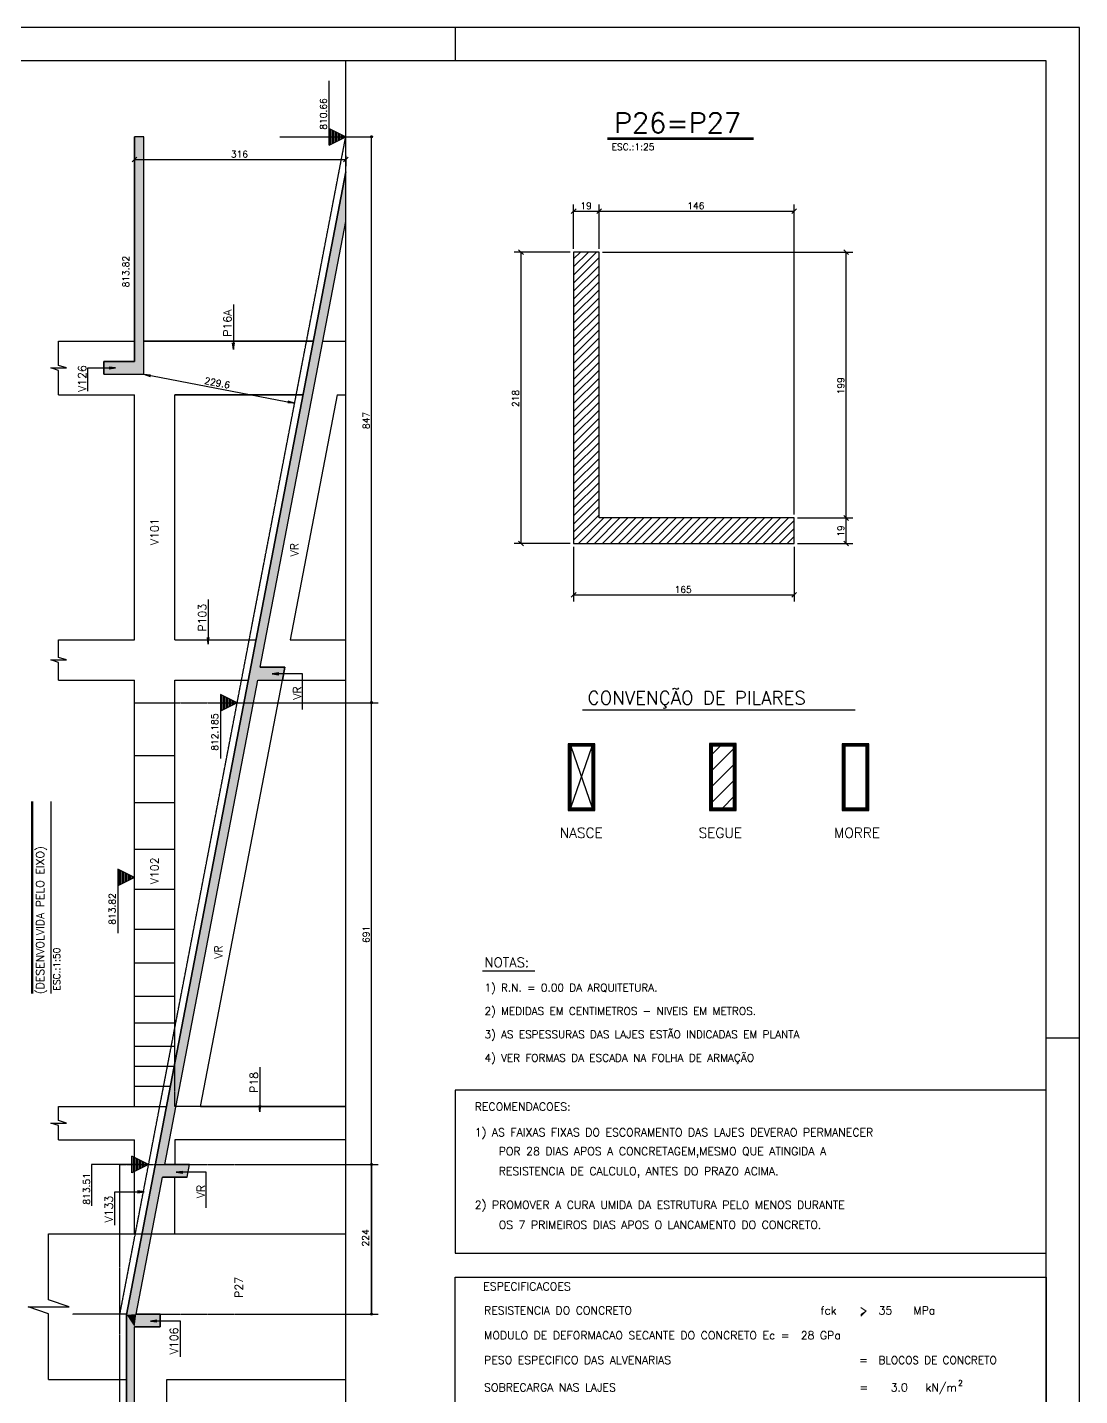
# Model space of a CAD drawing. Extents: x 880 to 7065, y 666 to 4166.
# Drawn here: x 5490 to 7065, y 2118 to 4166 of the extents above; entities that cross this region are included whole.
import ezdxf

# ---------------------------------------------------------------- set-up
doc = ezdxf.new("R2010")
doc.units = 0
doc.header["$MEASUREMENT"] = 0
doc.linetypes.add('ESTILO_TQS_0005', pattern=[0.4, 0.3, -0.1])
for name, color, linetype in [('1', 1, 'CONTINUOUS'), ('2', 2, 'CONTINUOUS'), ('3', 3, 'CONTINUOUS'), ('6', 6, 'CONTINUOUS'), ('7', 7, 'CONTINUOUS'), ('8', 8, 'CONTINUOUS'), ('9', 9, 'CONTINUOUS')]:
    doc.layers.add(name, color=color, linetype=linetype)
doc.styles.get("Standard").update_dxf_attribs({"font": 'ROMANS.SHX'})

msp = doc.modelspace()

# ---------------------------------------------------------------- linework, layer by layer
at = {"layer": '1', "linetype": 'Continuous'}
for p, q in [((6339.296887, 3093.814448), (6299.164746, 3093.814448)), ((6299.164746, 3093.814448), (6299.164746, 2993.992976)), ((6301.19569, 3093.814448), (6301.19569, 2993.992976)), ((6303.228161, 3093.814448), (6303.228161, 2993.992976)), ((6335.231945, 2993.992976), (6335.231945, 3093.814448)), ((6337.264416, 2993.992976), (6337.264416, 3093.814448)), ((6339.296887, 2993.992976), (6339.296887, 3093.814448)), ((6550.910351, 3094.068507), (6510.77821, 3094.068507)), ((6510.77821, 3094.068507), (6510.77821, 2993.992976)), ((6510.77821, 3074.256495), (6530.590222, 3094.068507)), ((6512.809155, 3094.068507), (6512.809155, 2993.992976)), ((6514.841625, 3094.068507), (6514.841625, 2993.992976)), ((6546.84541, 2993.992976), (6546.84541, 3094.068507)), ((6548.87788, 2993.992976), (6548.87788, 3094.068507)), ((6550.910351, 2993.992976), (6550.910351, 3094.068507)), ((6749.396679, 3093.814448), (6709.264538, 3093.814448)), ((6709.264538, 3093.814448), (6709.264538, 2993.992976)), ((6711.297009, 3093.814448), (6711.297009, 2993.992976)), ((6713.329479, 3093.814448), (6713.329479, 2993.992976)), ((6745.333264, 2993.992976), (6745.333264, 3093.814448)), ((6747.364208, 2993.992976), (6747.364208, 3093.814448)), ((6749.396679, 2993.992976), (6749.396679, 3093.814448)), ((6339.296887, 3091.78274), (6299.164746, 3091.78274)), ((6339.296887, 3090.005091), (6299.164746, 3090.005091)), ((6303.228161, 2997.802333), (6335.231945, 3090.005091)), ((6303.228161, 3090.005091), (6335.231945, 2997.802333)), ((6550.910351, 3092.036799), (6510.77821, 3092.036799)), ((6550.910351, 3090.258387), (6510.77821, 3050.127009)), ((6550.910351, 3090.004329), (6510.77821, 3090.004329)), ((6749.396679, 3091.78274), (6709.264538, 3091.78274)), ((6749.396679, 3090.005091), (6709.264538, 3090.005091)), ((6510.77821, 3026.250819), (6550.910351, 3066.128901)), ((6550.910351, 3042.252711), (6510.77821, 3002.12057)), ((6526.780102, 2993.992976), (6550.910351, 3018.122462)), ((6299.164746, 2997.802333), (6339.296887, 2997.802333)), ((6299.164746, 2995.770625), (6339.296887, 2995.770625)), ((6299.164746, 2993.992976), (6339.296887, 2993.992976)), ((6510.77821, 2998.056392), (6550.910351, 2998.056392)), ((6510.77821, 2996.024684), (6550.910351, 2996.024684)), ((6510.77821, 2993.992976), (6550.910351, 2993.992976)), ((6709.264538, 2997.802333), (6749.396679, 2997.802333)), ((6709.264538, 2995.770625), (6749.396679, 2995.770625)), ((6709.264538, 2993.992976), (6749.396679, 2993.992976)), ((7064.708681, 2653.259339), (7014.456659, 2653.259339))]:
    msp.add_line(p, q, dxfattribs=at)
for points in [[(880.474357, 665.886032), (7064.708681, 665.886032), (7064.708681, 4165.886032), (880.474357, 4165.886032), (880.474357, 665.886032)], [(6130.224573, 2331.294051), (7014.713088, 2331.294051), (7014.713088, 2575.353036), (6130.224573, 2575.353036), (6130.224573, 2331.294051)], [(6130.224573, 2295.371755), (7014.713088, 2295.371755), (7014.713088, 2065.333663), (6130.224573, 2065.333663), (6130.224573, 2295.371755)]]:
    msp.add_lwpolyline(points, dxfattribs=at)
at = {"layer": '2', "linetype": 'Continuous'}
for p, q in [((5647.168152, 3964.451725), (5654.23922, 3971.522793)), ((5963.168152, 3964.451725), (5970.23922, 3971.522793)), ((6304.074412, 3887.376052), (6311.14548, 3894.44712)), ((6342.074412, 3887.376052), (6349.14548, 3894.44712)), ((6342.074412, 3887.376052), (6349.14548, 3894.44712)), ((6634.074412, 3887.376052), (6641.14548, 3894.44712)), ((6232.378563, 3826.084709), (6225.307495, 3833.155777)), ((6307.609946, 3829.620243), (6307.609946, 3829.620243)), ((6307.609946, 3829.620243), (6307.609946, 3829.620243)), ((6345.609946, 3829.620243), (6345.609946, 3829.620243)), ((6345.609946, 3829.620243), (6345.609946, 3829.620243)), ((6345.609946, 3829.620243), (6345.609946, 3829.620243)), ((6718.997684, 3826.084709), (6711.926616, 3833.155777)), ((5664.703686, 3646.634869), (5674.686533, 3646.049408)), ((5664.703686, 3646.634869), (5674.194847, 3643.485606)), ((5890.153197, 3603.398183), (5880.662036, 3606.547446)), ((5890.153197, 3603.398183), (5880.17035, 3603.983644)), ((6637.609946, 3431.620243), (6637.609946, 3431.620243)), ((6637.609946, 3431.620243), (6637.609946, 3431.620243)), ((6637.609946, 3431.620243), (6637.609946, 3431.620243)), ((6718.997684, 3428.084709), (6711.926616, 3435.155777)), ((6718.997684, 3428.084709), (6711.926616, 3435.155777)), ((6232.378563, 3390.084709), (6225.307495, 3397.155777)), ((6307.609946, 3393.620243), (6307.609946, 3393.620243)), ((6307.609946, 3393.620243), (6307.609946, 3393.620243)), ((6637.609946, 3393.620243), (6637.609946, 3393.620243)), ((6637.609946, 3393.620243), (6637.609946, 3393.620243)), ((6718.997684, 3390.084709), (6711.926616, 3397.155777)), ((6304.074412, 3312.924418), (6311.14548, 3319.995486)), ((6634.074412, 3312.924418), (6641.14548, 3319.995486))]:
    msp.add_line(p, q, dxfattribs=at)
for centre, radius in [((6005.185847, 4002.134879), 1.665), ((6005.185847, 4002.134879), 0.83), ((6005.185847, 3155.134879), 1.665), ((6005.185847, 3155.134879), 1.665), ((6005.185847, 3155.134879), 0.83), ((6005.185847, 3155.134879), 0.83), ((6005.185847, 2464.134879), 1.665), ((6005.185847, 2464.134879), 1.665), ((6005.185847, 2464.134879), 0.83), ((6005.185847, 2464.134879), 0.83), ((6005.185847, 2240.064595), 1.665), ((6005.185847, 2240.064595), 0.83)]:
    msp.add_circle(centre, radius, dxfattribs=at)
at = {"layer": '3', "linetype": 'Continuous'}
for p, q in [((6130.224573, 4165.886032), (6130.224573, 4115.886532)), ((6130.224573, 4165.886032), (6130.224573, 4115.886532)), ((6130.224573, 4165.886032), (6130.224573, 4115.886532)), ((6130.224573, 4165.886032), (6130.224573, 4115.886532)), ((5941.703674, 3989.634879), (5941.703674, 4085.634859)), ((5941.703674, 4014.634903), (5966.703686, 4002.134879)), ((5941.703674, 3989.634879), (5966.703686, 4002.134879)), ((5943.933293, 3990.749629), (5943.933293, 4013.520105)), ((5946.162841, 3991.864426), (5946.162841, 4012.405308)), ((5948.392436, 3992.979176), (5948.392436, 4011.29051)), ((5950.621983, 3994.093974), (5950.621983, 4010.17576)), ((5952.851578, 3995.208771), (5952.851531, 4009.060962)), ((5955.081126, 3996.323521), (5955.081126, 4007.946165)), ((5957.310685, 3997.438319), (5957.310733, 4006.831367)), ((5959.540281, 3998.553117), (5959.54034, 4005.71657)), ((5961.769888, 3999.667914), (5961.769888, 4004.601772)), ((5963.999435, 4000.782736), (5963.999435, 4003.487022)), ((6307.609946, 3795.259553), (6341.970637, 3829.620243)), ((6307.609946, 3807.280368), (6329.949822, 3829.620243)), ((6307.609946, 3819.301183), (6317.929006, 3829.620243)), ((6307.609946, 3783.238738), (6345.609946, 3821.238738)), ((6307.609946, 3771.217922), (6345.609946, 3809.217922)), ((6307.609946, 3759.197107), (6345.609946, 3797.197107)), ((6307.609946, 3747.176292), (6345.609946, 3785.176292)), ((6307.609946, 3735.155476), (6345.609946, 3773.155476)), ((6307.609946, 3723.134661), (6345.609946, 3761.134661)), ((6307.609946, 3711.113846), (6345.609946, 3749.113846)), ((6307.609946, 3699.093031), (6345.609946, 3737.093031)), ((6307.609946, 3687.072215), (6345.609946, 3725.072215)), ((6307.609946, 3675.0514), (6345.609946, 3713.0514)), ((5537.040329, 3696.134869), (5650.703686, 3696.134869)), ((5932.37439, 3696.134869), (5966.703686, 3696.134869)), ((6307.609946, 3663.030585), (6345.609946, 3701.030585)), ((6307.609946, 3651.009769), (6345.609946, 3689.009769)), ((6307.609946, 3638.988954), (6345.609946, 3676.988954)), ((6307.609946, 3626.968139), (6345.609946, 3664.968139)), ((6307.609946, 3614.947324), (6345.609946, 3652.947324)), ((6307.609946, 3602.926508), (6345.609946, 3640.926508)), ((6307.609946, 3590.905693), (6345.609946, 3628.905693)), ((5537.040329, 3616.134869), (5650.703686, 3616.134869)), ((5650.703686, 3249.134869), (5650.703686, 3616.134869)), ((5710.703686, 3249.134869), (5710.703686, 3616.134869)), ((5953.689432, 3616.134869), (5883.308817, 3249.134842)), ((5953.689432, 3616.134869), (5966.703686, 3616.134869)), ((6307.609946, 3578.884878), (6345.609946, 3616.884878)), ((6307.609946, 3566.864062), (6345.609946, 3604.864062)), ((6307.609946, 3554.843247), (6345.609946, 3592.843247)), ((6307.609946, 3542.822432), (6345.609946, 3580.822432)), ((6307.609946, 3530.801617), (6345.609946, 3568.801617)), ((6307.609946, 3518.780801), (6345.609946, 3556.780801)), ((6307.609946, 3506.759986), (6345.609946, 3544.759986)), ((6307.609946, 3494.739171), (6345.609946, 3532.739171)), ((6307.609946, 3482.718356), (6345.609946, 3520.718356)), ((6307.609946, 3470.69754), (6345.609946, 3508.69754)), ((6307.609946, 3458.676725), (6345.609946, 3496.676725)), ((6307.609946, 3446.65591), (6345.609946, 3484.65591)), ((6307.609946, 3434.635094), (6345.609946, 3472.635094)), ((6307.609946, 3422.614279), (6345.609946, 3460.614279)), ((6307.609946, 3410.593464), (6345.609946, 3448.593464)), ((6307.609946, 3398.572649), (6345.609946, 3436.572649)), ((6314.678356, 3393.620243), (6352.678356, 3431.620243)), ((6326.699172, 3393.620243), (6364.699172, 3431.620243)), ((6338.719987, 3393.620243), (6376.719987, 3431.620243)), ((6350.740802, 3393.620243), (6388.740802, 3431.620243)), ((6362.761618, 3393.620243), (6400.761618, 3431.620243)), ((6374.782433, 3393.620243), (6412.782433, 3431.620243)), ((6386.803248, 3393.620243), (6424.803248, 3431.620243)), ((6398.824063, 3393.620243), (6436.824063, 3431.620243)), ((6410.844879, 3393.620243), (6448.844879, 3431.620243)), ((6422.865694, 3393.620243), (6460.865694, 3431.620243)), ((6434.886509, 3393.620243), (6472.886509, 3431.620243)), ((6446.907324, 3393.620243), (6484.907324, 3431.620243)), ((6458.92814, 3393.620243), (6496.92814, 3431.620243)), ((6470.948955, 3393.620243), (6508.948955, 3431.620243)), ((6482.96977, 3393.620243), (6520.96977, 3431.620243)), ((6494.990586, 3393.620243), (6532.990586, 3431.620243)), ((6507.011401, 3393.620243), (6545.011401, 3431.620243)), ((6519.032216, 3393.620243), (6557.032216, 3431.620243)), ((6531.053031, 3393.620243), (6569.053031, 3431.620243)), ((6543.073847, 3393.620243), (6581.073847, 3431.620243)), ((6555.094662, 3393.620243), (6593.094662, 3431.620243)), ((6567.115477, 3393.620243), (6605.115477, 3431.620243)), ((6579.136293, 3393.620243), (6617.136293, 3431.620243)), ((6591.157108, 3393.620243), (6629.157108, 3431.620243)), ((6603.177923, 3393.620243), (6637.609946, 3428.052267)), ((6615.198738, 3393.620243), (6637.609946, 3416.031451)), ((6627.219554, 3393.620243), (6637.609946, 3404.010636)), ((5537.040329, 3249.134869), (5650.703686, 3249.134869)), ((5710.703686, 3249.134869), (5832.399001, 3249.134869)), ((5883.308822, 3249.134865), (5966.703686, 3249.134865)), ((5537.040329, 3189.134869), (5650.703686, 3189.134869)), ((5650.703686, 2551.0645), (5650.703686, 3189.134869)), ((5710.703686, 2615.651102), (5710.703686, 3189.134869)), ((5710.703686, 3189.134869), (5820.891059, 3189.134869)), ((5749.438187, 2551.064359), (5871.802482, 3189.134876)), ((5871.802537, 3189.134865), (5966.703686, 3189.134865)), ((5779.18864, 3167.634879), (5779.18864, 3071.634899)), ((5804.188652, 3155.134879), (5779.18864, 3167.634879)), ((5804.188652, 3155.134879), (5779.18864, 3142.634855)), ((5781.418259, 3143.749653), (5781.418259, 3166.520129)), ((5783.647806, 3144.86445), (5783.647806, 3165.405331)), ((5785.877401, 3145.979248), (5785.877401, 3164.290581)), ((5788.106949, 3147.093998), (5788.106949, 3163.175784)), ((5790.336496, 3148.208795), (5790.336544, 3162.060986)), ((5792.566092, 3149.323593), (5792.566092, 3160.946236)), ((5794.795699, 3150.43839), (5794.795651, 3159.831439)), ((5797.025306, 3151.553188), (5797.025246, 3158.716641)), ((5799.254853, 3152.667986), (5799.254853, 3157.601844)), ((5801.484401, 3153.782736), (5801.484401, 3156.487022)), ((5525.862258, 2719.904861), (5525.862258, 3007.2898)), ((5625.703674, 2906.107426), (5625.703674, 2810.107446)), ((5650.703686, 2893.607426), (5625.703674, 2906.107426)), ((5650.703686, 2893.607426), (5625.703674, 2881.107402)), ((5627.933293, 2882.2222), (5627.933293, 2904.992676)), ((5630.162841, 2883.336998), (5630.162841, 2903.877879)), ((5632.392436, 2884.451795), (5632.392436, 2902.763129)), ((5634.621983, 2885.566545), (5634.621983, 2901.648331)), ((5636.851531, 2886.681343), (5636.851578, 2900.533534)), ((5639.081126, 2887.79614), (5639.081126, 2899.418784)), ((5641.310733, 2888.910938), (5641.310685, 2898.303986)), ((5643.54034, 2890.025736), (5643.540281, 2897.189189)), ((5645.769888, 2891.140533), (5645.769888, 2896.074391)), ((5647.999435, 2892.255283), (5647.999435, 2894.95957)), ((6171.383883, 2753.740968), (6249.693441, 2753.740968)), ((5537.040329, 2551.0645), (5650.703686, 2551.0645)), ((5537.040329, 2501.0645), (5650.703686, 2501.0645)), ((5650.703686, 2360.0645), (5650.703686, 2501.0645)), ((5656.657798, 2464.134879), (5586.419449, 2464.134879)), ((5586.419449, 2464.134879), (5586.419449, 2402.433638)), ((5671.674247, 2464.134879), (5646.674235, 2476.634879)), ((5646.674235, 2451.634855), (5646.674235, 2476.634879)), ((5671.674247, 2464.134879), (5646.674235, 2451.634855)), ((5648.903854, 2452.749653), (5648.903854, 2475.520129)), ((5651.133402, 2453.86445), (5651.133402, 2474.405331)), ((5653.362997, 2454.979248), (5653.362997, 2473.290581)), ((5655.592544, 2456.093998), (5655.592544, 2472.175784)), ((5657.822092, 2457.208795), (5657.822139, 2471.060986)), ((5660.051687, 2458.323593), (5660.051687, 2469.946236)), ((5662.281294, 2459.43839), (5662.281246, 2468.831439)), ((5664.510901, 2460.553188), (5664.510841, 2467.716641)), ((5666.740449, 2461.667986), (5666.740449, 2466.601844)), ((5668.969996, 2462.782736), (5668.969996, 2465.487022)), ((5710.703686, 2360.0645), (5710.703686, 2445.134879)), ((5522.037458, 2360.0645), (5966.703686, 2360.0645)), ((6737.471617, 2237.048561), (6743.431214, 2243.236509)), ((5522.037458, 2142.0645), (5638.703686, 2142.0645)), ((5698.703686, 1891.0645), (5698.703686, 2142.0645)), ((5698.703686, 2142.0645), (5966.703686, 2142.0645))]:
    msp.add_line(p, q, dxfattribs=at)
for points in [[(5664.703686, 3696.134869), (5918.120591, 3696.134869), (5664.703686, 3696.134869), (5918.120591, 3696.134869), (5664.703686, 3696.134869)], [(5710.703686, 3616.134869), (5902.778919, 3616.134869), (5710.703686, 3616.134869)], [(5749.232793, 2551.064455), (5966.703686, 2551.0645), (5749.232793, 2551.064455), (5966.703686, 2551.0645)], [(5966.703686, 2501.0645), (5710.703686, 2501.0645), (5710.703686, 2464.134879)]]:
    msp.add_lwpolyline(points, dxfattribs=at)
at = {"layer": '6', "linetype": 'Continuous'}
for p, q in [((5966.703686, 1863.0645), (5966.703686, 4115.886532)), ((5650.703686, 3665.634869), (5650.703686, 4002.134879)), ((5664.703686, 3665.634869), (5664.703686, 4002.134879)), ((6358.405642, 4000.565417), (6576.670881, 4000.565417)), ((6358.405642, 3998.767377), (6576.670881, 3998.767377)), ((5638.703686, 2239.114379), (5966.703686, 3949.475481)), ((5838.790227, 3208.13522), (5966.703686, 3875.143993)), ((5838.790297, 3208.135305), (5966.703686, 3875.146143)), ((5604.703686, 3646.634869), (5604.703686, 3665.634869)), ((5604.703686, 3665.634869), (5650.703686, 3665.634869)), ((5664.703686, 3646.634869), (5664.703686, 3665.634869)), ((5604.703686, 3646.634869), (5664.703686, 3646.634869)), ((5838.791656, 3208.135045), (5875.446258, 3208.135102)), ((5695.912877, 2464.134879), (5835.147894, 3189.134869)), ((5835.147894, 3189.134869), (5871.802537, 3189.134865)), ((6320.909956, 3144.65481), (6728.863311, 3144.65481)), ((5496.783818, 2720.112035), (5496.783818, 3007.496974)), ((5498.581857, 2720.112035), (5498.581857, 3007.496974)), ((5729.123836, 2445.13486), (5732.767502, 2464.134813)), ((5653.14104, 2240.064595), (5692.468151, 2445.134854)), ((5729.123737, 2445.134879), (5692.46802, 2445.134879)), ((5638.703686, 1882.0645), (5638.703686, 2239.114379)), ((5653.141031, 2240.064595), (5688.703686, 2240.064595)), ((5688.703686, 2240.064595), (5688.703686, 2221.064595)), ((5650.703686, 1891.0645), (5650.703686, 2221.064595)), ((5688.703686, 2221.064595), (5650.703686, 2221.064595))]:
    msp.add_line(p, q, dxfattribs=at)
for points in [[(1030.476824, 715.887607), (7014.713088, 715.887607), (7014.713088, 4115.886532), (1030.476824, 4115.886532), (1030.476824, 715.887607)], [(5871.802537, 3189.134865), (5875.446258, 3208.135102), (5871.802537, 3189.134865)], [(5695.91288, 2464.134879), (5732.568393, 2464.134879), (5695.912877, 2464.134879)]]:
    msp.add_lwpolyline(points, dxfattribs=at)
at = {"layer": '7', "linetype": 'Continuous'}
msp.add_lwpolyline([(6307.609946, 3393.620243), (6637.609946, 3393.620243), (6637.609946, 3431.620243), (6345.609946, 3431.620243), (6345.609946, 3829.620243), (6307.609946, 3829.620243), (6307.609946, 3393.620243)], dxfattribs=at)
at = {"layer": '8', "linetype": 'Continuous'}
for points in [[(5650.703686, 4002.134879), (5650.703686, 3665.634869), (5604.703686, 3665.634869), (5604.703686, 3646.634869), (5664.703686, 3646.634869), (5664.703686, 4002.134879), (5650.703686, 4002.134879)], [(5966.703686, 3949.475481), (5638.703686, 2239.114379), (5638.703686, 1882.0645), (5638.703686, 1863.0645), (5966.703686, 1863.0645), (5966.703686, 1891.0645), (5650.703686, 1891.0645), (5650.703686, 2221.064595), (5688.703686, 2221.064595), (5688.703686, 2240.064595), (5653.14104, 2240.064595), (5692.46802, 2445.134879), (5729.123737, 2445.134879), (5732.767502, 2464.134813), (5695.91288, 2464.134879), (5835.147894, 3189.134869), (5871.802537, 3189.134865), (5875.446258, 3208.135102), (5838.790227, 3208.13522), (5966.703686, 3875.143993), (5966.703686, 3949.475481)]]:
    msp.add_lwpolyline(points, dxfattribs=at)
for points in [[(5664.703686, 4002.134879), (5650.703686, 4002.134879), (5664.703686, 3646.634869)], [(5650.703686, 4002.134879), (5650.703686, 3665.634869), (5664.703686, 3646.634869)], [(5638.703686, 2239.114379), (5653.14104, 2240.064595), (5966.703686, 3949.475481)], [(5653.14104, 2240.064595), (5695.91288, 2464.134879), (5966.703686, 3949.475481)], [(5695.91288, 2464.134879), (5835.147894, 3189.134869), (5966.703686, 3949.475481)], [(5835.147894, 3189.134869), (5838.790227, 3208.13522), (5966.703686, 3949.475481)], [(5838.790227, 3208.13522), (5966.703686, 3875.143993), (5966.703686, 3949.475481)], [(5650.703686, 3665.634869), (5604.703686, 3665.634869), (5664.703686, 3646.634869)], [(5604.703686, 3665.634869), (5604.703686, 3646.634869), (5664.703686, 3646.634869)], [(5838.790227, 3208.13522), (5835.147894, 3189.134869), (5871.802537, 3189.134865)], [(5838.790227, 3208.13522), (5871.802537, 3189.134865), (5875.446258, 3208.135102)], [(5653.14104, 2240.064595), (5692.46802, 2445.134879), (5695.91288, 2464.134879)], [(5692.46802, 2445.134879), (5729.123737, 2445.134879), (5695.91288, 2464.134879)], [(5729.123737, 2445.134879), (5732.767502, 2464.134813), (5695.91288, 2464.134879)], [(5638.703686, 2239.114379), (5650.703686, 2221.064595), (5653.14104, 2240.064595)], [(5638.703686, 1882.0645), (5650.703686, 2221.064595), (5638.703686, 2239.114379)], [(5653.14104, 2240.064595), (5650.703686, 2221.064595), (5688.703686, 2221.064595)], [(5653.14104, 2240.064595), (5688.703686, 2221.064595), (5688.703686, 2240.064595)], [(5638.703686, 1882.0645), (5650.703686, 1891.0645), (5650.703686, 2221.064595)]]:
    msp.add_solid(points, dxfattribs=at)
at = {"layer": '9', "linetype": 'ESTILO_TQS_0005'}
for p, q in [((5628.703686, 2240.064595), (5966.703686, 4002.570296)), ((5867.953408, 4002.134879), (6005.185847, 4002.134879)), ((5650.703686, 3155.134879), (6005.185847, 3155.134879)), ((5710.703686, 2551.0645), (5710.703686, 2615.651102)), ((5749.232793, 2551.064455), (5710.703686, 2551.0645)), ((5628.703686, 2464.134879), (6005.185847, 2464.134879)), ((5628.703686, 2240.064595), (5628.703686, 2464.134879)), ((5638.703686, 2240.064595), (5557.246443, 2240.064595)), ((5628.703686, 1791.492182), (5628.703686, 2240.064595)), ((5688.703686, 2240.064595), (6005.185847, 2240.064595))]:
    msp.add_line(p, q, dxfattribs=at)
at = {"layer": '9', "linetype": 'Continuous'}
for p, q in [((5650.703686, 3997.134879), (5650.703686, 3957.987259)), ((6005.185847, 3155.134879), (6005.185847, 4002.134879)), ((5966.703686, 3973.574546), (5966.703686, 3957.987259)), ((5650.703686, 3967.987259), (5966.703686, 3967.987259)), ((6307.609946, 3834.620243), (6307.609946, 3900.911586)), ((6307.609946, 3890.911586), (6345.609946, 3890.911586)), ((6345.609946, 3834.620243), (6345.609946, 3900.911586)), ((6345.609946, 3834.620243), (6345.609946, 3900.911586)), ((6345.609946, 3890.911586), (6637.609946, 3890.911586)), ((6637.609946, 3436.620243), (6637.609946, 3900.911586)), ((6302.609946, 3829.620243), (6218.843029, 3829.620243)), ((6228.843029, 3393.620243), (6228.843029, 3829.620243)), ((6350.609946, 3829.620243), (6725.46215, 3829.620243)), ((6715.46215, 3431.620243), (6715.46215, 3829.620243)), ((5537.040329, 3660.00631), (5537.040329, 3696.134869)), ((5537.040329, 3616.134869), (5537.040329, 3652.263449)), ((5664.703686, 3646.634869), (5890.153197, 3603.398183)), ((6642.609946, 3431.620243), (6725.46215, 3431.620243)), ((6642.609946, 3431.620243), (6725.46215, 3431.620243)), ((6715.46215, 3393.620243), (6715.46215, 3431.620243)), ((6302.609946, 3393.620243), (6218.843029, 3393.620243)), ((6307.609946, 3388.620243), (6307.609946, 3306.459952)), ((6637.609946, 3388.620243), (6637.609946, 3306.459952)), ((6642.609946, 3393.620243), (6725.46215, 3393.620243)), ((6307.609946, 3316.459952), (6637.609946, 3316.459952)), ((5537.040329, 3223.00631), (5537.040329, 3249.134869)), ((5537.040329, 3189.134869), (5537.040329, 3215.263449)), ((5650.703686, 3155.134879), (5710.703686, 3155.134879)), ((5971.703686, 3155.134879), (6015.185847, 3155.134879)), ((6005.185847, 2464.134879), (6005.185847, 3155.134879)), ((5650.703686, 3076.0645), (5710.703686, 3076.0645)), ((5650.703686, 3006.0645), (5710.703686, 3006.0645)), ((5650.703686, 2936.0645), (5710.703686, 2936.0645)), ((5650.703686, 2876.0645), (5710.703686, 2876.0645)), ((5650.703686, 2816.0645), (5710.703686, 2816.0645)), ((5650.703686, 2766.0645), (5710.703686, 2766.0645)), ((5650.703686, 2716.0645), (5710.703686, 2716.0645)), ((5650.703686, 2676.0645), (5710.703686, 2676.0645)), ((5650.703686, 2641.0645), (5710.703686, 2641.0645)), ((5650.703686, 2611.0645), (5709.793154, 2611.0645)), ((5650.703686, 2581.0645), (5704.280797, 2581.0645)), ((5537.040329, 2529.935942), (5537.040329, 2551.0645)), ((5650.703686, 2551.0645), (5698.526492, 2551.0645)), ((5537.040329, 2501.0645), (5537.040329, 2522.193081)), ((5971.703686, 2464.134879), (6015.185847, 2464.134879)), ((6005.185847, 2240.064595), (6005.185847, 2464.134879)), ((5522.037458, 2261.345509), (5522.037458, 2360.0645)), ((5522.037458, 2142.0645), (5522.037458, 2240.78355)), ((5971.703686, 2240.064595), (6015.185847, 2240.064595))]:
    msp.add_line(p, q, dxfattribs=at)
for points in [[(5798.701845, 3751.140623), (5798.701845, 3683.906384), (5797.396583, 3693.820832), (5798.701845, 3683.906384), (5800.007107, 3693.820832)], [(5537.040329, 3644.520566), (5537.040329, 3652.263449), (5525.426026, 3656.134869), (5548.654631, 3656.134869), (5537.040329, 3660.00631), (5537.040329, 3667.749171)], [(5580.590147, 3621.537176), (5580.590147, 3656.213409), (5622.287368, 3656.213409), (5612.372919, 3654.908147), (5622.287368, 3656.213409), (5612.372919, 3657.518671)], [(5760.956895, 3309.884183), (5760.956895, 3242.649944), (5759.651633, 3252.564393), (5760.956895, 3242.649944), (5762.262157, 3252.564393)], [(5537.040329, 3207.520566), (5537.040329, 3215.263449), (5525.426026, 3219.134869), (5548.654631, 3219.134869), (5537.040329, 3223.00631), (5537.040329, 3230.749171)], [(5901.852969, 3145.147881), (5901.852969, 3198.435231), (5856.740383, 3198.435231), (5866.654831, 3199.740493), (5856.740383, 3198.435231), (5866.654831, 3197.12997)], [(5838.208142, 2609.92092), (5838.208142, 2542.686681), (5836.90288, 2552.60113), (5838.208142, 2542.686681), (5839.513404, 2552.60113)], [(5537.040329, 2514.450197), (5537.040329, 2522.193081), (5525.426026, 2526.0645), (5548.654631, 2526.0645), (5537.040329, 2529.935942), (5537.040329, 2537.678803)], [(6005.185847, 2464.134879), (6005.185847, 2240.064595), (6005.185847, 2464.134879), (6005.185847, 2240.064595)], [(5757.81227, 2399.103551), (5757.81227, 2452.390902), (5712.699684, 2452.390902), (5722.614132, 2453.696164), (5712.699684, 2452.390902), (5722.614132, 2451.08564)], [(5621.086102, 2373.453799), (5621.086102, 2423.163009), (5665.146538, 2423.163009), (5655.23209, 2421.857748), (5665.146538, 2423.163009), (5655.23209, 2424.468271)], [(5522.037458, 2220.221533), (5522.037458, 2240.78355), (5491.194491, 2251.0645), (5552.880423, 2251.0645), (5522.037458, 2261.345509), (5522.037458, 2281.907467)], [(5719.378373, 2176.396045), (5719.378373, 2229.683395), (5674.265787, 2229.683395), (5684.180236, 2230.988657), (5674.265787, 2229.683395), (5684.180236, 2228.378133)]]:
    msp.add_lwpolyline(points, dxfattribs=at)

# ---------------------------------------------------------------- texts
at = {"layer": '2', "linetype": 'Continuous'}
for s, height, p in [('316', 10, (5794.703686, 3970.987259)), ('ESC.:1:25', 10, (6364.34428, 3981.984158)), ('19', 10, (6317.609946, 3893.911586)), ('146', 10, (6477.609946, 3893.911586)), ('165', 10, (6458.609946, 3319.459952)), ('NASCE', 15.000001, (6286.824587, 2952.908503)), ('SEGUE', 15.000001, (6494.609621, 2952.908503)), ('MORRE', 15.000001, (6697.249391, 2952.908503))]:
    msp.add_text(s, height=height, dxfattribs=at).set_placement(p)
for s, rotation, p in [('229.6', 349.143637, (5754.423025, 3632.483174)), ('199', 90, (6712.46215, 3616.620243)), ('218', 90, (6225.843029, 3597.620243)), ('847', 90, (6002.185847, 3564.634879)), ('19', 90, (6712.46215, 3403.620243)), ('691', 90, (6002.185847, 2795.634879)), ('ESC.:1:50', 90, (5539.076057, 2724.314882)), ('224', 90, (6001.303553, 2341.334147))]:
    msp.add_text(s, height=10, rotation=rotation, dxfattribs=at).set_placement(p)
at = {"layer": '3', "linetype": 'Continuous'}
for s, height, p in [('810.66', 10, (5938.145769, 4012.741035)), ('813.82', 10, (5642.575169, 3776.76135)), ('P16A', 12, (5795.590463, 3702.792599)), ('V126', 12, (5578.217314, 3620.207089)), ('V101', 12, (5686.570185, 3390.968859)), ('VR', 12, (5895.798073, 3374.07854)), ('P103', 12, (5757.845513, 3261.53616)), ('VR', 12, (5899.959775, 3159.611498)), ('812.185', 10, (5775.630735, 3083.359665)), ('(DESENVOLVIDA PELO EIXO)', 12, (5515.315797, 2718.837633)), ('V102', 12, (5686.570185, 2883.460248)), ('813.82', 10, (5622.145769, 2823.00127)), ('VR', 12, (5782.006612, 2771.971101)), ('P18', 12, (5835.148718, 2571.179696)), ('813.51', 10, (5583.86497, 2404.067217)), ('VR', 12, (5755.919076, 2413.567169)), ('V133', 12, (5618.061913, 2377.296561)), ('P27', 12, (5812.586826, 2264.459118)), ('V106', 12, (5715.62265, 2179.91054))]:
    msp.add_text(s, height=height, rotation=90, dxfattribs=at).set_placement(p)
for s, height, p in [('CONVENÇÃO DE PILARES', 20, (6328.474509, 3152.393211)), ('NOTAS:', 14.374909, (6174.329991, 2759.290655)), ('1) R.N. = 0.00 DA ARQUITETURA.', 11.499926, (6174.329991, 2722.919143)), ('2) MEDIDAS EM CENTIMETROS - NIVEIS EM METROS.', 11.499926, (6174.329991, 2687.91774)), ('3) AS ESPESSURAS DAS LAJES ESTÃO INDICADAS EM PLANTA', 11.499926, (6174.329991, 2652.916336)), ('4) VER FORMAS DA ESCADA NA FOLHA DE ARMAÇÃO', 11.499926, (6174.329991, 2617.914933)), ('RECOMENDACOES:', 11.985081, (6159.588318, 2544.664104)), ('1) AS FAIXAS FIXAS DO ESCORAMENTO DAS LAJES DEVERAO PERMANECER', 11.985081, (6159.588318, 2506.214969)), ('POR 28 DIAS APOS A CONCRETAGEM,MESMO QUE ATINGIDA A', 11.985081, (6195.446975, 2477.940573)), ('RESISTENCIA DE CALCULO, ANTES DO PRAZO ACIMA.', 11.985081, (6195.446975, 2448.067717)), ('2) PROMOVER A CURA UMIDA DA ESTRUTURA PELO MENOS DURANTE', 11.985081, (6159.588318, 2397.665696)), ('OS 7 PRIMEIROS DIAS APOS O LANCAMENTO DO CONCRETO.', 11.985081, (6195.446975, 2367.79284)), ('ESPECIFICACOES', 11.979091, (6172.349792, 2275.639947)), ('RESISTENCIA DO CONCRETO', 11.979091, (6173.62257, 2239.627808)), ('fck', 11.979091, (6676.872396, 2239.627808)), ('>  35', 12, (6735.079543, 2239.627808)), ('MPa', 11.979091, (6815.979578, 2239.627808)), ('MODULO DE DEFORMACAO SECANTE DO CONCRETO Ec =  28 GPa', 12, (6173.62257, 2202.44022)), ('PESO ESPECIFICO DAS ALVENARIAS', 11.979091, (6173.62257, 2165.469754)), ('=  BLOCOS DE CONCRETO', 11.499926, (6735.079543, 2165.469754)), ('SOBRECARGA NAS LAJES', 11.97909, (6173.62257, 2124.422653)), ('=', 11.979091, (6735.079543, 2124.422653)), ('3.0', 11.97909, (6781.955219, 2124.422653)), ('kN/m', 11.979091, (6834.191539, 2124.422653)), ('2', 8.385363, (6882.807927, 2132.871655))]:
    msp.add_text(s, height=height, dxfattribs=at).set_placement(p)
at = {"layer": '6', "linetype": 'Continuous'}
msp.add_text('P26=P27', height=30, dxfattribs=at).set_placement((6367.920189, 4008.089506))

doc.saveas('drawing.dxf')
